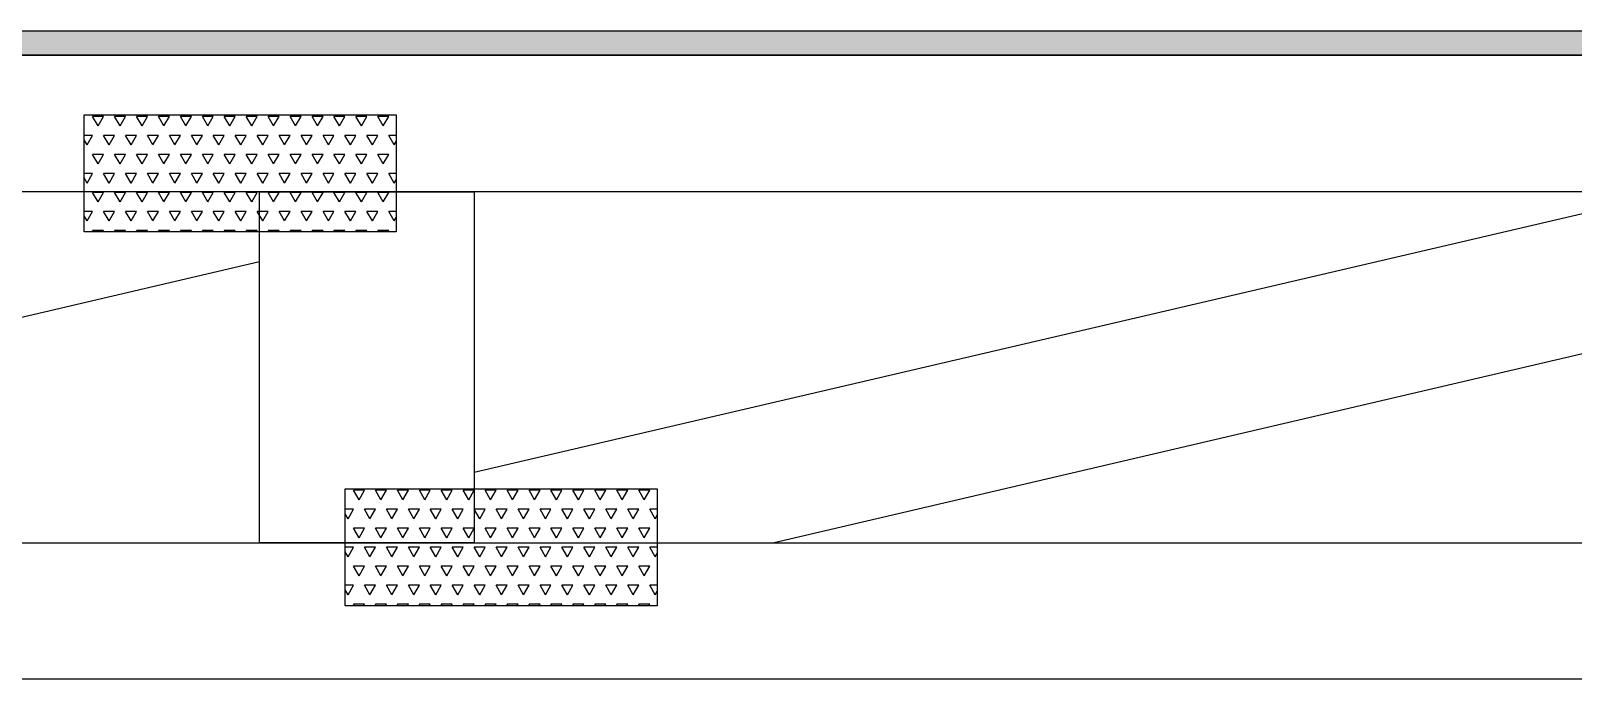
# Model space of a CAD drawing. Header units: inches. Extents: x -1316 to 22433, y -200 to 8737.
# Drawn here: x 1407.44 to 1446.99, y -73.44 to -56.82 of the extents above; entities that cross this region are included whole.
import ezdxf

# ---------------------------------------------------------------- set-up
doc = ezdxf.new("R2010")
doc.units = ezdxf.units.IN
doc.header["$LTSCALE"] = 10
doc.header["$MEASUREMENT"] = 0
doc.layers.get('0').update_dxf_attribs({"linetype": 'CONTINUOUS'})
for name, color, linetype in [('S-FLOR', 7, 'CONTINUOUS'), ('S-HATCH', 5, 'CONTINUOUS'), ('S-PLATE', 190, 'CONTINUOUS')]:
    doc.layers.add(name, color=color, linetype=linetype)

# ---------------------------------------------------------------- blocks, each defined once
blk = doc.blocks.new('*X643')
at = {"color": 0}
for p, q in [((579.778, -101.417), (579.637, -101.174)), ((579.637, -101.174), (579.918, -101.174)), ((579.778, -101.417), (579.918, -101.174)), ((580.34, -101.417), (580.199, -101.174)), ((580.199, -101.174), (580.481, -101.174)), ((580.34, -101.417), (580.481, -101.174)), ((580.903, -101.417), (580.762, -101.174)), ((580.762, -101.174), (581.043, -101.174)), ((580.903, -101.417), (581.043, -101.174)), ((581.465, -101.417), (581.324, -101.174)), ((581.324, -101.174), (581.606, -101.174)), ((581.465, -101.417), (581.606, -101.174)), ((582.028, -101.417), (581.887, -101.174)), ((581.887, -101.174), (582.168, -101.174)), ((582.028, -101.417), (582.168, -101.174)), ((582.59, -101.417), (582.449, -101.174)), ((582.449, -101.174), (582.731, -101.174)), ((582.59, -101.417), (582.731, -101.174)), ((583.153, -101.417), (583.012, -101.174)), ((583.012, -101.174), (583.293, -101.174)), ((583.153, -101.417), (583.293, -101.174)), ((583.715, -101.417), (583.574, -101.174)), ((583.574, -101.174), (583.856, -101.174)), ((583.715, -101.417), (583.856, -101.174)), ((584.278, -101.417), (584.137, -101.174)), ((584.137, -101.174), (584.418, -101.174)), ((584.278, -101.417), (584.418, -101.174)), ((584.84, -101.417), (584.699, -101.174)), ((584.699, -101.174), (584.981, -101.174)), ((584.84, -101.417), (584.981, -101.174)), ((585.403, -101.417), (585.262, -101.174)), ((585.262, -101.174), (585.543, -101.174)), ((585.403, -101.417), (585.543, -101.174)), ((585.965, -101.417), (585.824, -101.174)), ((585.824, -101.174), (586.106, -101.174)), ((585.965, -101.417), (586.106, -101.174)), ((586.528, -101.417), (586.387, -101.174)), ((586.387, -101.174), (586.668, -101.174)), ((586.528, -101.417), (586.668, -101.174)), ((587.09, -101.417), (586.949, -101.174)), ((586.949, -101.174), (587.231, -101.174)), ((587.09, -101.417), (587.231, -101.174)), ((579.445, -101.661), (579.637, -101.661)), ((579.496, -101.904), (579.445, -101.816)), ((579.496, -101.904), (579.637, -101.661)), ((580.059, -101.904), (579.918, -101.661)), ((579.918, -101.661), (580.199, -101.661)), ((580.059, -101.904), (580.199, -101.661)), ((580.621, -101.904), (580.481, -101.661)), ((580.481, -101.661), (580.762, -101.661)), ((580.621, -101.904), (580.762, -101.661)), ((581.184, -101.904), (581.043, -101.661)), ((581.043, -101.661), (581.324, -101.661)), ((581.184, -101.904), (581.324, -101.661)), ((581.746, -101.904), (581.606, -101.661)), ((581.606, -101.661), (581.887, -101.661)), ((581.746, -101.904), (581.887, -101.661)), ((582.309, -101.904), (582.168, -101.661)), ((582.168, -101.661), (582.449, -101.661)), ((582.309, -101.904), (582.449, -101.661)), ((582.871, -101.904), (582.731, -101.661)), ((582.731, -101.661), (583.012, -101.661)), ((582.871, -101.904), (583.012, -101.661)), ((583.434, -101.904), (583.293, -101.661)), ((583.293, -101.661), (583.574, -101.661)), ((583.434, -101.904), (583.574, -101.661)), ((583.996, -101.904), (583.856, -101.661)), ((583.856, -101.661), (584.137, -101.661)), ((583.996, -101.904), (584.137, -101.661)), ((584.559, -101.904), (584.418, -101.661)), ((584.418, -101.661), (584.699, -101.661)), ((584.559, -101.904), (584.699, -101.661)), ((585.121, -101.904), (584.981, -101.661)), ((584.981, -101.661), (585.262, -101.661)), ((585.121, -101.904), (585.262, -101.661)), ((585.684, -101.904), (585.543, -101.661)), ((585.543, -101.661), (585.824, -101.661)), ((585.684, -101.904), (585.824, -101.661)), ((586.246, -101.904), (586.106, -101.661)), ((586.106, -101.661), (586.387, -101.661)), ((586.246, -101.904), (586.387, -101.661)), ((586.809, -101.904), (586.668, -101.661)), ((586.668, -101.661), (586.949, -101.661)), ((586.809, -101.904), (586.949, -101.661)), ((587.371, -101.904), (587.231, -101.661)), ((587.231, -101.661), (587.445, -101.661)), ((587.371, -101.904), (587.445, -101.776)), ((579.778, -102.391), (579.637, -102.148)), ((579.637, -102.148), (579.918, -102.148)), ((579.778, -102.391), (579.918, -102.148)), ((580.34, -102.391), (580.199, -102.148)), ((580.199, -102.148), (580.481, -102.148)), ((580.34, -102.391), (580.481, -102.148)), ((580.903, -102.391), (580.762, -102.148)), ((580.762, -102.148), (581.043, -102.148)), ((580.903, -102.391), (581.043, -102.148)), ((581.465, -102.391), (581.324, -102.148)), ((581.324, -102.148), (581.606, -102.148)), ((581.465, -102.391), (581.606, -102.148)), ((582.028, -102.391), (581.887, -102.148)), ((581.887, -102.148), (582.168, -102.148)), ((582.028, -102.391), (582.168, -102.148)), ((582.59, -102.391), (582.449, -102.148)), ((582.449, -102.148), (582.731, -102.148)), ((582.59, -102.391), (582.731, -102.148)), ((583.153, -102.391), (583.012, -102.148)), ((583.012, -102.148), (583.293, -102.148)), ((583.153, -102.391), (583.293, -102.148)), ((583.715, -102.391), (583.574, -102.148)), ((583.574, -102.148), (583.856, -102.148)), ((583.715, -102.391), (583.856, -102.148)), ((584.278, -102.391), (584.137, -102.148)), ((584.137, -102.148), (584.418, -102.148)), ((584.278, -102.391), (584.418, -102.148)), ((584.84, -102.391), (584.699, -102.148)), ((584.699, -102.148), (584.981, -102.148)), ((584.84, -102.391), (584.981, -102.148)), ((585.403, -102.391), (585.262, -102.148)), ((585.262, -102.148), (585.543, -102.148)), ((585.403, -102.391), (585.543, -102.148)), ((585.965, -102.391), (585.824, -102.148)), ((585.824, -102.148), (586.106, -102.148)), ((585.965, -102.391), (586.106, -102.148)), ((586.528, -102.391), (586.387, -102.148)), ((586.387, -102.148), (586.668, -102.148)), ((586.528, -102.391), (586.668, -102.148)), ((587.09, -102.391), (586.949, -102.148)), ((586.949, -102.148), (587.231, -102.148)), ((587.09, -102.391), (587.231, -102.148)), ((579.445, -102.635), (579.637, -102.635)), ((579.496, -102.879), (579.445, -102.791)), ((579.496, -102.879), (579.637, -102.635)), ((580.059, -102.879), (579.918, -102.635)), ((579.918, -102.635), (580.199, -102.635)), ((580.059, -102.879), (580.199, -102.635)), ((580.621, -102.879), (580.481, -102.635)), ((580.481, -102.635), (580.762, -102.635)), ((580.621, -102.879), (580.762, -102.635)), ((581.184, -102.879), (581.043, -102.635)), ((581.043, -102.635), (581.324, -102.635)), ((581.184, -102.879), (581.324, -102.635)), ((581.746, -102.879), (581.606, -102.635)), ((581.606, -102.635), (581.887, -102.635)), ((581.746, -102.879), (581.887, -102.635)), ((582.309, -102.879), (582.168, -102.635)), ((582.168, -102.635), (582.449, -102.635)), ((582.309, -102.879), (582.449, -102.635)), ((582.871, -102.879), (582.731, -102.635)), ((582.731, -102.635), (583.012, -102.635)), ((582.871, -102.879), (583.012, -102.635)), ((583.434, -102.879), (583.293, -102.635)), ((583.293, -102.635), (583.574, -102.635)), ((583.434, -102.879), (583.574, -102.635)), ((583.996, -102.879), (583.856, -102.635)), ((583.856, -102.635), (584.137, -102.635)), ((583.996, -102.879), (584.137, -102.635)), ((584.559, -102.879), (584.418, -102.635)), ((584.418, -102.635), (584.699, -102.635)), ((584.559, -102.879), (584.699, -102.635)), ((585.121, -102.879), (584.981, -102.635)), ((584.981, -102.635), (585.262, -102.635)), ((585.121, -102.879), (585.262, -102.635)), ((585.684, -102.879), (585.543, -102.635)), ((585.543, -102.635), (585.824, -102.635)), ((585.684, -102.879), (585.824, -102.635)), ((586.246, -102.879), (586.106, -102.635)), ((586.106, -102.635), (586.387, -102.635)), ((586.246, -102.879), (586.387, -102.635)), ((586.809, -102.879), (586.668, -102.635)), ((586.668, -102.635), (586.949, -102.635)), ((586.809, -102.879), (586.949, -102.635)), ((587.371, -102.879), (587.231, -102.635)), ((587.231, -102.635), (587.445, -102.635)), ((587.371, -102.879), (587.445, -102.75)), ((579.778, -103.366), (579.637, -103.122)), ((579.637, -103.122), (579.918, -103.122)), ((579.778, -103.366), (579.918, -103.122)), ((580.34, -103.366), (580.199, -103.122)), ((580.199, -103.122), (580.481, -103.122)), ((580.34, -103.366), (580.481, -103.122)), ((580.903, -103.366), (580.762, -103.122)), ((580.762, -103.122), (581.043, -103.122)), ((580.903, -103.366), (581.043, -103.122)), ((581.465, -103.366), (581.324, -103.122)), ((581.324, -103.122), (581.606, -103.122)), ((581.465, -103.366), (581.606, -103.122)), ((582.028, -103.366), (581.887, -103.122)), ((581.887, -103.122), (582.168, -103.122)), ((582.028, -103.366), (582.168, -103.122)), ((582.59, -103.366), (582.449, -103.122)), ((582.449, -103.122), (582.731, -103.122)), ((582.59, -103.366), (582.731, -103.122)), ((583.153, -103.366), (583.012, -103.122)), ((583.012, -103.122), (583.293, -103.122)), ((583.153, -103.366), (583.293, -103.122)), ((583.715, -103.366), (583.574, -103.122)), ((583.574, -103.122), (583.856, -103.122)), ((583.715, -103.366), (583.856, -103.122)), ((584.278, -103.366), (584.137, -103.122)), ((584.137, -103.122), (584.418, -103.122)), ((584.278, -103.366), (584.418, -103.122)), ((584.84, -103.366), (584.699, -103.122)), ((584.699, -103.122), (584.981, -103.122)), ((584.84, -103.366), (584.981, -103.122)), ((585.403, -103.366), (585.262, -103.122)), ((585.262, -103.122), (585.543, -103.122)), ((585.403, -103.366), (585.543, -103.122)), ((585.965, -103.366), (585.824, -103.122)), ((585.824, -103.122), (586.106, -103.122)), ((585.965, -103.366), (586.106, -103.122)), ((586.528, -103.366), (586.387, -103.122)), ((586.387, -103.122), (586.668, -103.122)), ((586.528, -103.366), (586.668, -103.122)), ((587.09, -103.366), (586.949, -103.122)), ((586.949, -103.122), (587.231, -103.122)), ((587.09, -103.366), (587.231, -103.122)), ((579.445, -103.609), (579.637, -103.609)), ((579.496, -103.853), (579.637, -103.609)), ((580.059, -103.853), (579.918, -103.609)), ((579.918, -103.609), (580.199, -103.609)), ((580.059, -103.853), (580.199, -103.609)), ((580.621, -103.853), (580.481, -103.609)), ((580.481, -103.609), (580.762, -103.609)), ((580.621, -103.853), (580.762, -103.609)), ((581.184, -103.853), (581.043, -103.609)), ((581.043, -103.609), (581.324, -103.609)), ((581.184, -103.853), (581.324, -103.609)), ((581.746, -103.853), (581.606, -103.609)), ((581.606, -103.609), (581.887, -103.609)), ((581.746, -103.853), (581.887, -103.609)), ((582.309, -103.853), (582.168, -103.609)), ((582.168, -103.609), (582.449, -103.609)), ((582.309, -103.853), (582.449, -103.609)), ((582.871, -103.853), (582.731, -103.609)), ((582.731, -103.609), (583.012, -103.609)), ((582.871, -103.853), (583.012, -103.609)), ((583.434, -103.853), (583.293, -103.609)), ((583.293, -103.609), (583.574, -103.609)), ((583.434, -103.853), (583.574, -103.609)), ((583.996, -103.853), (583.856, -103.609)), ((583.856, -103.609), (584.137, -103.609)), ((583.996, -103.853), (584.137, -103.609)), ((584.559, -103.853), (584.418, -103.609)), ((584.418, -103.609), (584.699, -103.609)), ((584.559, -103.853), (584.699, -103.609)), ((585.121, -103.853), (584.981, -103.609)), ((584.981, -103.609), (585.262, -103.609)), ((585.121, -103.853), (585.262, -103.609)), ((585.684, -103.853), (585.543, -103.609)), ((585.543, -103.609), (585.824, -103.609)), ((585.684, -103.853), (585.824, -103.609)), ((586.246, -103.853), (586.106, -103.609)), ((586.106, -103.609), (586.387, -103.609)), ((586.246, -103.853), (586.387, -103.609)), ((586.809, -103.853), (586.668, -103.609)), ((586.668, -103.609), (586.949, -103.609)), ((586.809, -103.853), (586.949, -103.609)), ((587.371, -103.853), (587.231, -103.609)), ((587.231, -103.609), (587.445, -103.609)), ((579.496, -103.853), (579.445, -103.765)), ((587.371, -103.853), (587.445, -103.724)), ((579.659, -104.135), (579.637, -104.096)), ((579.637, -104.096), (579.918, -104.096)), ((579.896, -104.135), (579.918, -104.096)), ((580.222, -104.135), (580.199, -104.096)), ((580.199, -104.096), (580.481, -104.096)), ((580.458, -104.135), (580.481, -104.096)), ((580.784, -104.135), (580.762, -104.096)), ((580.762, -104.096), (581.043, -104.096)), ((581.021, -104.135), (581.043, -104.096)), ((581.347, -104.135), (581.324, -104.096)), ((581.324, -104.096), (581.606, -104.096)), ((581.583, -104.135), (581.606, -104.096)), ((581.909, -104.135), (581.887, -104.096)), ((581.887, -104.096), (582.168, -104.096)), ((582.146, -104.135), (582.168, -104.096)), ((582.472, -104.135), (582.449, -104.096)), ((582.449, -104.096), (582.731, -104.096)), ((582.708, -104.135), (582.731, -104.096)), ((583.034, -104.135), (583.012, -104.096)), ((583.012, -104.096), (583.293, -104.096)), ((583.271, -104.135), (583.293, -104.096)), ((583.597, -104.135), (583.574, -104.096)), ((583.574, -104.096), (583.856, -104.096)), ((583.833, -104.135), (583.856, -104.096)), ((584.159, -104.135), (584.137, -104.096)), ((584.137, -104.096), (584.418, -104.096)), ((584.396, -104.135), (584.418, -104.096)), ((584.722, -104.135), (584.699, -104.096)), ((584.699, -104.096), (584.981, -104.096)), ((584.958, -104.135), (584.981, -104.096)), ((585.284, -104.135), (585.262, -104.096)), ((585.262, -104.096), (585.543, -104.096)), ((585.521, -104.135), (585.543, -104.096)), ((585.847, -104.135), (585.824, -104.096)), ((585.824, -104.096), (586.106, -104.096)), ((586.083, -104.135), (586.106, -104.096)), ((586.409, -104.135), (586.387, -104.096)), ((586.387, -104.096), (586.668, -104.096)), ((586.646, -104.135), (586.668, -104.096)), ((586.972, -104.135), (586.949, -104.096)), ((586.949, -104.096), (587.231, -104.096)), ((587.208, -104.135), (587.231, -104.096))]:
    blk.add_line(p, q, dxfattribs=at)
blk = doc.blocks.new('BOX')
blk.add_lwpolyline([(0, 0), (1, 0), (1, 1), (0, 1)], close=True)
blk = doc.blocks.new('1200WBTECFLOORTRUSS')
at = {"layer": 'S-HATCH'}
h = blk.add_hatch(dxfattribs=at)
h.set_pattern_fill('DOLMIT', color=256, style=0)
h.set_pattern_definition([(180, (47.8757, -280.13625), (0, 0.25), []), (135, (47.8757, -280.13625), (0.5, 0.5), [0.3535534, -0.7071077])])
h.paths.add_polyline_path([(229.5, -1.25), (229.5, -0.625), (20, -0.625), (20, -1.25)])
for p, q in [((216.30729, -4.75), (185.4748, -11.95288)), ((179.9748, -6.54712), (149.1423, -13.75)), ((224, -6.54712), (193.1675, -13.75))]:
    blk.add_line(p, q)
for points in [[(229.5, -1.25), (20, -1.25), (20, -0.625), (229.5, -0.625)], [(228, -4.75), (6.75, -4.75), (6.75, -1.25), (228, -1.25)], [(185.4748, -13.75), (179.9748, -13.75), (179.9748, -4.75), (185.4748, -4.75)], [(229.5, -17.25), (6.75, -17.25), (6.75, -13.75), (229.5, -13.75)]]:
    blk.add_lwpolyline(points, close=True)
at = {"layer": 'S-HATCH', "extrusion": (0, 0, -1), "zscale": -1}
for p in [(-762.92663, 98.35212), (-769.61535, 88.76739)]:
    blk.add_blockref('*X643', p, dxfattribs=at)
at = {"layer": 'S-PLATE', "extrusion": (0, 0, -1), "xscale": 3, "yscale": 8, "zscale": -3, "rotation": 90}
for p in [(-175.48115, -5.78278), (-182.16987, -15.36751)]:
    blk.add_blockref('BOX', p, dxfattribs=at)

msp = doc.modelspace()

# ---------------------------------------------------------------- block references
at = {"layer": 'S-FLOR'}
msp.add_blockref('1200WBTECFLOORTRUSS', (1233.33093, -56.19273, -0.01563), dxfattribs=at)

doc.saveas('drawing.dxf')
